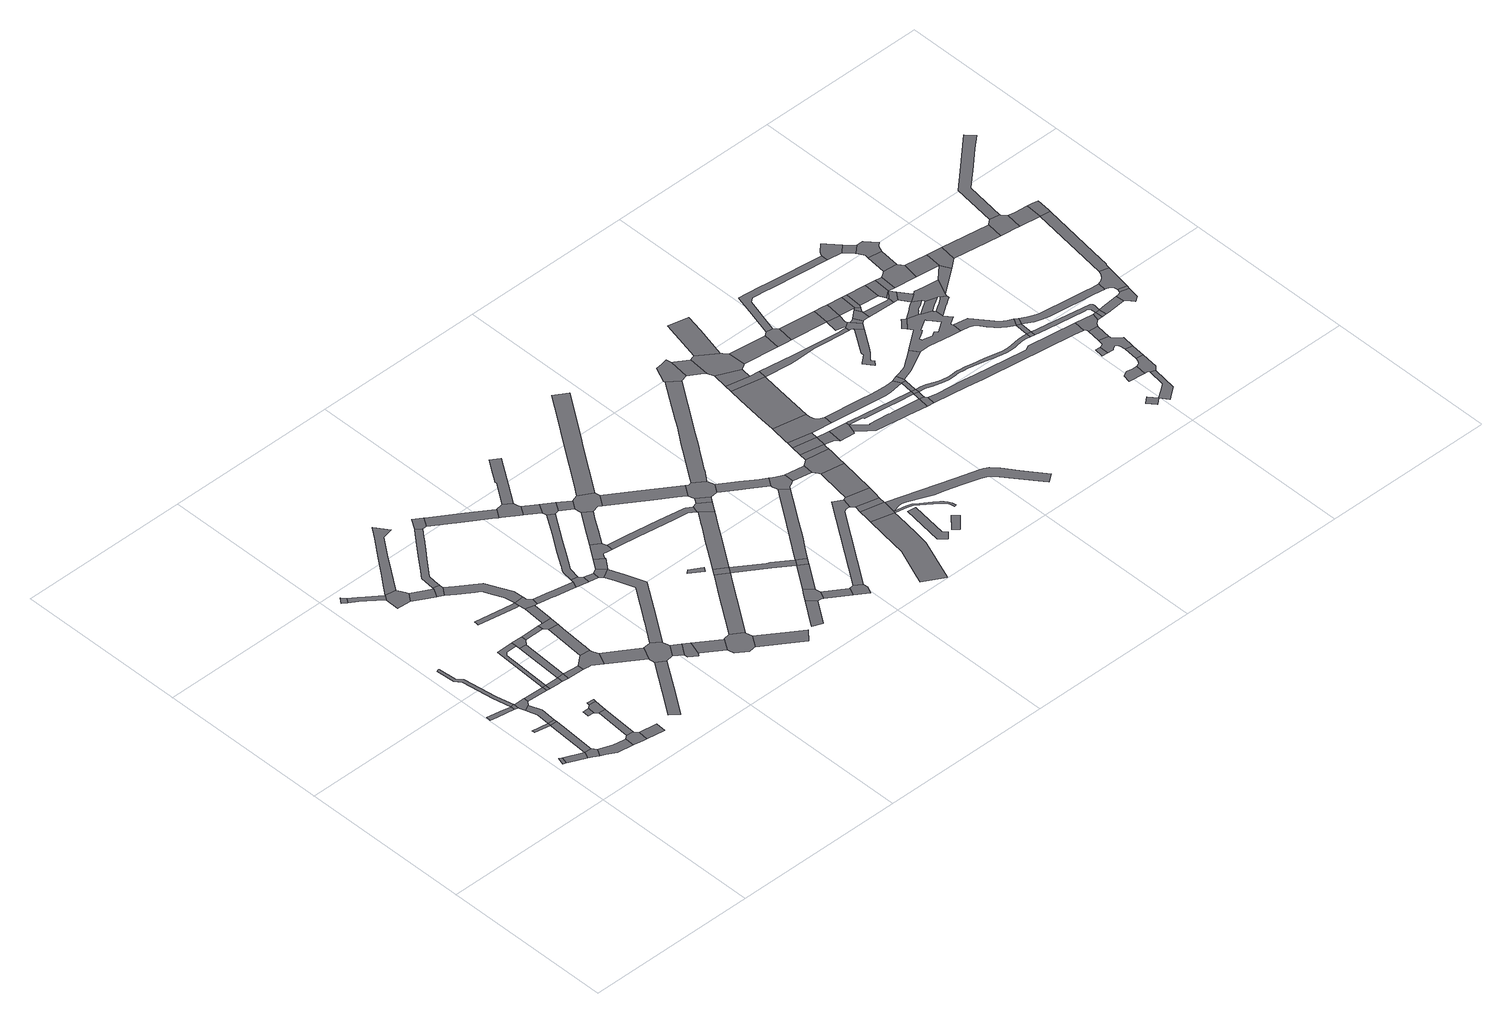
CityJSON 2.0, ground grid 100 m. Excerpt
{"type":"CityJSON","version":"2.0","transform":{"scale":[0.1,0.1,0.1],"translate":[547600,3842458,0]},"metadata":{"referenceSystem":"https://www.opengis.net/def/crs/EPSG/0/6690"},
"CityObjects":{
"road1":{"type":"Road","geometry":[{"type":"MultiSurface","lod":"1","boundaries":[[[0,1,2,3,4]]]}]},
"road2":{"type":"Road","attributes":{"RoadStructureAttribute.sectionType":"1"},"geometry":[{"type":"MultiSurface","lod":"1","boundaries":[[[4,3,5,6,7]]]}]},
"road3":{"type":"Road","geometry":[{"type":"MultiSurface","lod":"1","boundaries":[[[7,6,8,9,10,11,12]]]}]},
"road4":{"type":"Road","attributes":{"RoadStructureAttribute.sectionType":"1"},"geometry":[{"type":"MultiSurface","lod":"1","boundaries":[[[13,14,15,16,17,18]]]}]},
"road5":{"type":"Road","geometry":[{"type":"MultiSurface","lod":"1","boundaries":[[[19,20,21,22,23]]]}]},
"road6":{"type":"Road","attributes":{"RoadStructureAttribute.sectionType":"1"},"geometry":[{"type":"MultiSurface","lod":"1","boundaries":[[[22,24,7,12,25,26]]]}]},
"road7":{"type":"Road","attributes":{"RoadStructureAttribute.sectionType":"1"},"geometry":[{"type":"MultiSurface","lod":"1","boundaries":[[[27,28,10,9,29,30,31,32]]]}]},
"road8":{"type":"Road","geometry":[{"type":"MultiSurface","lod":"1","boundaries":[[[23,22,26,33]]]}]},
"road9":{"type":"Road","geometry":[{"type":"MultiSurface","lod":"1","boundaries":[[[34,18,17,35,36]]]}]},
"road10":{"type":"Road","attributes":{"RoadStructureAttribute.sectionType":"1"},"geometry":[{"type":"MultiSurface","lod":"1","boundaries":[[[34,36,37]]]}]},
"road11":{"type":"Road","attributes":{"RoadStructureAttribute.sectionType":"1"},"geometry":[{"type":"MultiSurface","lod":"1","boundaries":[[[38,39,40,41,42,23,33]]]}]},
"road12":{"type":"Road","attributes":{"RoadStructureAttribute.sectionType":"1"},"geometry":[{"type":"MultiSurface","lod":"1","boundaries":[[[43,44,45,46,47,48,49,50,51,52,18,34]]]}]},
"road13":{"type":"Road","geometry":[{"type":"MultiSurface","lod":"1","boundaries":[[[53,37,36,40,39,54,55]]]}]},
"road14":{"type":"Road","geometry":[{"type":"MultiSurface","lod":"1","boundaries":[[[56,32,31,57,58,59,60,61,62]]]}]},
"road15":{"type":"Road","attributes":{"RoadStructureAttribute.sectionType":"1"},"geometry":[{"type":"MultiSurface","lod":"1","boundaries":[[[63,55,54,64,65]]]}]},
"road16":{"type":"Road","geometry":[{"type":"MultiSurface","lod":"1","boundaries":[[[66,67,68,69]]]}]},
"road17":{"type":"Road","attributes":{"RoadStructureAttribute.sectionType":"1"},"geometry":[{"type":"MultiSurface","lod":"1","boundaries":[[[70,56,62,71]]]}]},
"road18":{"type":"Road","attributes":{"RoadStructureAttribute.sectionType":"1"},"geometry":[{"type":"MultiSurface","lod":"1","boundaries":[[[61,60,72,73]]]}]},
"road19":{"type":"Road","geometry":[{"type":"MultiSurface","lod":"1","boundaries":[[[74,69,68,70,71,75]]]}]},
"road20":{"type":"Road","geometry":[{"type":"MultiSurface","lod":"1","boundaries":[[[65,64,76,77]]]}]},
"road21":{"type":"Road","attributes":{"RoadStructureAttribute.sectionType":"1"},"geometry":[{"type":"MultiSurface","lod":"1","boundaries":[[[78,79,74,75]]]}]},
"road22":{"type":"Road","attributes":{"RoadStructureAttribute.sectionType":"1"},"geometry":[{"type":"MultiSurface","lod":"1","boundaries":[[[77,76,80,81,82]]]}]},
"road23":{"type":"Road","geometry":[{"type":"MultiSurface","lod":"1","boundaries":[[[83,84,85,86]]]}]},
"road24":{"type":"Road","attributes":{"RoadStructureAttribute.sectionType":"1"},"geometry":[{"type":"MultiSurface","lod":"1","boundaries":[[[87,65,77,88,89,90,91,92]]]}]},
"road25":{"type":"Road","geometry":[{"type":"MultiSurface","lod":"1","boundaries":[[[93,82,81,94,95,96]]]}]},
"road26":{"type":"Road","attributes":{"RoadStructureAttribute.sectionType":"1"},"geometry":[{"type":"MultiSurface","lod":"1","boundaries":[[[97,98,86,85,99,100,101,102]]]}]},
"road27":{"type":"Road","attributes":{"RoadStructureAttribute.sectionType":"1"},"geometry":[{"type":"MultiSurface","lod":"1","boundaries":[[[103,82,93,104]]]}]},
"road28":{"type":"Road","attributes":{"RoadStructureAttribute.sectionType":"1"},"geometry":[{"type":"MultiSurface","lod":"1","boundaries":[[[93,96,105,106]]]}]},
"road29":{"type":"Road","geometry":[{"type":"MultiSurface","lod":"1","boundaries":[[[102,101,107,108,109,110,111,112,113,114]]]}]},
"road30":{"type":"Road","geometry":[{"type":"MultiSurface","lod":"1","boundaries":[[[92,91,103,104,115,116]]]}]},
"road31":{"type":"Road","geometry":[{"type":"MultiSurface","lod":"1","boundaries":[[[117,106,105,118,119,120,121,122,123,124]]]}]},
"road32":{"type":"Road","attributes":{"RoadStructureAttribute.sectionType":"1"},"geometry":[{"type":"MultiSurface","lod":"1","boundaries":[[[125,126,127,128,129,130,131]]]}]},
"road33":{"type":"Road","attributes":{"RoadStructureAttribute.sectionType":"1"},"geometry":[{"type":"MultiSurface","lod":"1","boundaries":[[[132,111,110,133,134,135]]]}]},
"road34":{"type":"Road","attributes":{"RoadStructureAttribute.sectionType":"1"},"geometry":[{"type":"MultiSurface","lod":"1","boundaries":[[[116,115,136,137]]]}]},
"road35":{"type":"Road","attributes":{"RoadStructureAttribute.sectionType":"1"},"geometry":[{"type":"MultiSurface","lod":"1","boundaries":[[[138,139,140,141,142,143,144]]]}]},
"road36":{"type":"Road","geometry":[{"type":"MultiSurface","lod":"1","boundaries":[[[145,146,135,134,147,148,149,150,151]]]}]},
"road37":{"type":"Road","attributes":{"RoadStructureAttribute.sectionType":"1"},"geometry":[{"type":"MultiSurface","lod":"1","boundaries":[[[152,117,124,153,154,155,156,157,158,159]]]}]},
"road38":{"type":"Road","attributes":{"RoadStructureAttribute.sectionType":"1"},"geometry":[{"type":"MultiSurface","lod":"1","boundaries":[[[160,161,122,121,162,163]]]}]},
"road39":{"type":"Road","geometry":[{"type":"MultiSurface","lod":"1","boundaries":[[[137,136,152,159,164,165]]]}]},
"road40":{"type":"Road","attributes":{"RoadStructureAttribute.sectionType":"1"},"geometry":[{"type":"MultiSurface","lod":"1","boundaries":[[[166,167,168,169,170,102,114,171,172,173,174,175,176]]]}]},
"road41":{"type":"Road","attributes":{"RoadStructureAttribute.sectionType":"1"},"geometry":[{"type":"MultiSurface","lod":"1","boundaries":[[[177,178,179,180,149,148,181,182,183,184,185,186,187,144,188]]]}]},
"road42":{"type":"Road","attributes":{"RoadStructureAttribute.sectionType":"1"},"geometry":[{"type":"MultiSurface","lod":"1","boundaries":[[[189,190,191,192,165,164,193,194,195]]]}]},
"road43":{"type":"Road","geometry":[{"type":"MultiSurface","lod":"1","boundaries":[[[196,188,144,143,197,198,189,195,199,200]]]}]},
"road44":{"type":"Road","geometry":[{"type":"MultiSurface","lod":"1","boundaries":[[[201,202,203,163,162,204,125,131,205,206,207,208,209,210,211]]]}]},
"road45":{"type":"Road","attributes":{"RoadStructureAttribute.sectionType":"1"},"geometry":[{"type":"MultiSurface","lod":"1","boundaries":[[[212,213,214,215,216,217,218,219,220,145,151,221,222,223,224,225,226,227]]]}]},
"road46":{"type":"Road","attributes":{"RoadStructureAttribute.sectionType":"1"},"geometry":[{"type":"MultiSurface","lod":"1","boundaries":[[[208,207,228,229]]]}]},
"road47":{"type":"Road","geometry":[{"type":"MultiSurface","lod":"1","boundaries":[[[229,228,230,231,232,233]]]}]},
"road48":{"type":"Road","attributes":{"RoadStructureAttribute.sectionType":"1"},"geometry":[{"type":"MultiSurface","lod":"1","boundaries":[[[234,235,236,200,199,237,238,239,240,241,242,243]]]}]},
"road49":{"type":"Road","attributes":{"RoadStructureAttribute.sectionType":"1"},"geometry":[{"type":"MultiSurface","lod":"1","boundaries":[[[233,232,244,245,246]]]}]},
"road50":{"type":"Road","geometry":[{"type":"MultiSurface","lod":"1","boundaries":[[[247,248,212,227,249,250]]]}]},
"road51":{"type":"Road","attributes":{"RoadStructureAttribute.sectionType":"1"},"geometry":[{"type":"MultiSurface","lod":"1","boundaries":[[[251,252,253,254,255,256,257,258,259,260,261,262,263,201,211]]]}]},
"road52":{"type":"Road","geometry":[{"type":"MultiSurface","lod":"1","boundaries":[[[264,265,246,245,266,267,268,269,270,271,272,273,274,275]]]}]},
"road53":{"type":"Road","geometry":[{"type":"MultiSurface","lod":"1","boundaries":[[[276,243,242,277,278,279,280]]]}]},
"road54":{"type":"Road","attributes":{"RoadStructureAttribute.sectionType":"1"},"geometry":[{"type":"MultiSurface","lod":"1","boundaries":[[[281,279,278,282,283,284]]]}]},
"road55":{"type":"Road","geometry":[{"type":"MultiSurface","lod":"1","boundaries":[[[285,286,284,283,287,256,255]]]}]},
"road56":{"type":"Road","attributes":{"RoadStructureAttribute.sectionType":"1"},"geometry":[{"type":"MultiSurface","lod":"1","boundaries":[[[288,289,250,249,290,291,292,293,294,295,296]]]}]},
"road57":{"type":"Road","attributes":{"RoadStructureAttribute.sectionType":"1"},"geometry":[{"type":"MultiSurface","lod":"1","boundaries":[[[297,273,272,298,299]]]}]},
"road58":{"type":"Road","attributes":{"RoadStructureAttribute.sectionType":"1"},"geometry":[{"type":"MultiSurface","lod":"1","boundaries":[[[300,301,285,255,302]]]}]},
"road59":{"type":"Road","attributes":{"RoadStructureAttribute.sectionType":"1"},"geometry":[{"type":"MultiSurface","lod":"1","boundaries":[[[303,304,305,306,307,308,309,310,311,276,280,312,313,314,315,316,317]]]}]},
"road60":{"type":"Road","attributes":{"RoadStructureAttribute.sectionType":"1"},"geometry":[{"type":"MultiSurface","lod":"1","boundaries":[[[318,319,320,321,264,275,322,323,324,325,326]]]}]},
"road61":{"type":"Road","geometry":[{"type":"MultiSurface","lod":"1","boundaries":[[[327,328,300,302,329,330,331,332,333,334,335,336]]]}]},
"road62":{"type":"Road","geometry":[{"type":"MultiSurface","lod":"1","boundaries":[[[337,296,295,338,339,340,341,342,343,344,345]]]}]},
"road63":{"type":"Road","attributes":{"RoadStructureAttribute.sectionType":"1"},"geometry":[{"type":"MultiSurface","lod":"1","boundaries":[[[342,341,346,347]]]}]},
"road64":{"type":"Road","geometry":[{"type":"MultiSurface","lod":"1","boundaries":[[[348,349,350,351]]]}]},
"road65":{"type":"Road","attributes":{"RoadStructureAttribute.sectionType":"1"},"geometry":[{"type":"MultiSurface","lod":"1","boundaries":[[[352,353,354,355,356]]]}]},
"road66":{"type":"Road","attributes":{"RoadStructureAttribute.sectionType":"1"},"geometry":[{"type":"MultiSurface","lod":"1","boundaries":[[[357,358,327,336,359,360,361]]]}]},
"road67":{"type":"Road","geometry":[{"type":"MultiSurface","lod":"1","boundaries":[[[347,346,303,317,362,363]]]}]},
"road68":{"type":"Road","geometry":[{"type":"MultiSurface","lod":"1","boundaries":[[[364,318,326,365]]]}]},
"road69":{"type":"Road","attributes":{"RoadStructureAttribute.sectionType":"1"},"geometry":[{"type":"MultiSurface","lod":"1","boundaries":[[[363,362,366,367,368]]]}]},
"road70":{"type":"Road","attributes":{"RoadStructureAttribute.sectionType":"1"},"geometry":[{"type":"MultiSurface","lod":"1","boundaries":[[[369,370,371,372,373,337,345,374,375]]]}]},
"road71":{"type":"Road","geometry":[{"type":"MultiSurface","lod":"1","boundaries":[[[376,377,352,356,378,379,380,381]]]}]},
"road72":{"type":"Road","attributes":{"RoadStructureAttribute.sectionType":"1"},"geometry":[{"type":"MultiSurface","lod":"1","boundaries":[[[382,383,384,385,386,387,334,333,388,389,390,391,392,393,394]]]}]},
"road73":{"type":"Road","geometry":[{"type":"MultiSurface","lod":"1","boundaries":[[[395,368,367,357,361,396,397,398,399]]]}]},
"road74":{"type":"Road","attributes":{"RoadStructureAttribute.sectionType":"1"},"geometry":[{"type":"MultiSurface","lod":"1","boundaries":[[[400,401,365,326,402,403,404]]]}]},
"road75":{"type":"Road","attributes":{"RoadStructureAttribute.sectionType":"1"},"geometry":[{"type":"MultiSurface","lod":"1","boundaries":[[[380,379,405,406]]]}]},
"road76":{"type":"Road","attributes":{"RoadStructureAttribute.sectionType":"1"},"geometry":[{"type":"MultiSurface","lod":"1","boundaries":[[[403,407,376,381,408]]]}]},
"road77":{"type":"Road","attributes":{"RoadStructureAttribute.sectionType":"1"},"geometry":[{"type":"MultiSurface","lod":"1","boundaries":[[[409,410,411,412,413,414,415,416,364,365,417,418,419,420,421,422,423,424]]]}]},
"road78":{"type":"Road","geometry":[{"type":"MultiSurface","lod":"1","boundaries":[[[425,406,405,426,427,428]]]}]},
"road79":{"type":"Road","geometry":[{"type":"MultiSurface","lod":"1","boundaries":[[[404,403,408,429]]]}]},
"road80":{"type":"Road","attributes":{"RoadStructureAttribute.sectionType":"1"},"geometry":[{"type":"MultiSurface","lod":"1","boundaries":[[[430,431,398,397,432,433,434,435,436]]]}]},
"road81":{"type":"Road","geometry":[{"type":"MultiSurface","lod":"1","boundaries":[[[437,438,394,393,409,424,439,440]]]}]},
"road82":{"type":"Road","attributes":{"RoadStructureAttribute.sectionType":"1"},"geometry":[{"type":"MultiSurface","lod":"1","boundaries":[[[441,437,440,442,443]]]}]},
"road83":{"type":"Road","attributes":{"RoadStructureAttribute.sectionType":"1"},"geometry":[{"type":"MultiSurface","lod":"1","boundaries":[[[444,445,446,447,448,395,399,449,450,451]]]}]},
"road84":{"type":"Road","geometry":[{"type":"MultiSurface","lod":"1","boundaries":[[[452,436,435,441,443,453,454,455,456]]]}]},
"road85":{"type":"Road","attributes":{"RoadStructureAttribute.sectionType":"1"},"geometry":[{"type":"MultiSurface","lod":"1","boundaries":[[[457,458,459,404,429,460,461,462,463,464]]]}]},
"road86":{"type":"Road","attributes":{"RoadStructureAttribute.sectionType":"1"},"geometry":[{"type":"MultiSurface","lod":"1","boundaries":[[[465,425,428,466,467,468,469]]]}]},
"road87":{"type":"Road","attributes":{"RoadStructureAttribute.sectionType":"1"},"geometry":[{"type":"MultiSurface","lod":"1","boundaries":[[[470,471,472,473,474,475,476,477,478,479,480,481]]]}]},
"road88":{"type":"Road","attributes":{"RoadStructureAttribute.sectionType":"1"},"geometry":[{"type":"MultiSurface","lod":"1","boundaries":[[[482,483,454,453,484,485,486,487]]]}]},
"road89":{"type":"Road","geometry":[{"type":"MultiSurface","lod":"1","boundaries":[[[488,489,487,486,490,491,457,464,492,493,494,495,496]]]}]},
"road90":{"type":"Road","geometry":[{"type":"MultiSurface","lod":"1","boundaries":[[[497,498,470,481,499,500,501]]]}]},
"road91":{"type":"Road","attributes":{"RoadStructureAttribute.sectionType":"1"},"geometry":[{"type":"MultiSurface","lod":"1","boundaries":[[[502,497,501,503]]]}]},
"road92":{"type":"Road","attributes":{"RoadStructureAttribute.sectionType":"1"},"geometry":[{"type":"MultiSurface","lod":"1","boundaries":[[[504,505,506,507,508,509]]]}]},
"road93":{"type":"Road","geometry":[{"type":"MultiSurface","lod":"1","boundaries":[[[510,469,468,502,503,511,512]]]}]},
"road94":{"type":"Road","attributes":{"RoadStructureAttribute.sectionType":"1"},"geometry":[{"type":"MultiSurface","lod":"1","boundaries":[[[513,514,515,516,517,518,519,520,521,522,523,456,455,524,525,526,527,528,529,530,531,532,533,534,535,536]]]}]},
"road95":{"type":"Road","attributes":{"RoadStructureAttribute.sectionType":"1"},"geometry":[{"type":"MultiSurface","lod":"1","boundaries":[[[496,495,537,538]]]}]},
"road96":{"type":"Road","geometry":[{"type":"MultiSurface","lod":"1","boundaries":[[[539,540,541,542]]]}]},
"road97":{"type":"Road","attributes":{"RoadStructureAttribute.sectionType":"1"},"geometry":[{"type":"MultiSurface","lod":"1","boundaries":[[[543,544,510,512,545]]]}]},
"road98":{"type":"Road","geometry":[{"type":"MultiSurface","lod":"1","boundaries":[[[546,547,548,549,550,551,552,553,554,555,556,557,558,559,560,561,562,563,564,565,499,481]]]}]},
"road99":{"type":"Road","geometry":[{"type":"MultiSurface","lod":"1","boundaries":[[[566,567,568,538,537,569,570,571,543,545,572,573,574,575]]]}]},
"road100":{"type":"Road","attributes":{"RoadStructureAttribute.sectionType":"1"},"geometry":[{"type":"MultiSurface","lod":"1","boundaries":[[[576,566,575,577,578]]]}]},
"road101":{"type":"Road","geometry":[{"type":"MultiSurface","lod":"1","boundaries":[[[579,576,578,580]]]}]},
"road102":{"type":"Road","attributes":{"RoadStructureAttribute.sectionType":"1"},"geometry":[{"type":"MultiSurface","lod":"1","boundaries":[[[581,582,579,580,583]]]}]},
"road103":{"type":"Road","attributes":{"RoadStructureAttribute.sectionType":"1"},"geometry":[{"type":"MultiSurface","lod":"1","boundaries":[[[580,578,584,585,586]]]}]},
"road104":{"type":"Road","attributes":{"RoadStructureAttribute.sectionType":"1"},"geometry":[{"type":"MultiSurface","lod":"1","boundaries":[[[587,588,589,590,591,592,500,499,593,594,595,596,597,598,599,600,601,602,603,604,605]]]}]},
"road105":{"type":"Road","geometry":[{"type":"MultiSurface","lod":"1","boundaries":[[[606,607,581,583,608,609,610,611,612,613,614]]]}]},
"road106":{"type":"Road","geometry":[{"type":"MultiSurface","lod":"1","boundaries":[[[615,616,617,618,513,536,619,620]]]}]},
"road107":{"type":"Road","geometry":[{"type":"MultiSurface","lod":"1","boundaries":[[[586,585,621,622,623,624]]]}]},
"road108":{"type":"Road","attributes":{"RoadStructureAttribute.sectionType":"1"},"geometry":[{"type":"MultiSurface","lod":"1","boundaries":[[[625,626,627,628,606,614,629,630,631]]]}]},
"road109":{"type":"Road","attributes":{"RoadStructureAttribute.sectionType":"1"},"geometry":[{"type":"MultiSurface","lod":"1","boundaries":[[[632,620,619,633,634,635,636]]]}]},
"road110":{"type":"Road","geometry":[{"type":"MultiSurface","lod":"1","boundaries":[[[637,625,631,638,639]]]}]},
"road111":{"type":"Road","attributes":{"RoadStructureAttribute.sectionType":"1"},"geometry":[{"type":"MultiSurface","lod":"1","boundaries":[[[640,637,639,641]]]}]},
"road112":{"type":"Road","geometry":[{"type":"MultiSurface","lod":"1","boundaries":[[[642,643,644,636,635,640,641,645,646,647,648,649,650]]]}]},
"road113":{"type":"Road","attributes":{"RoadStructureAttribute.sectionType":"1"},"geometry":[{"type":"MultiSurface","lod":"1","boundaries":[[[651,652,653,654,655,656,657,623,622,658,659,660,661,662,663,664,665,666]]]}]},
"road114":{"type":"Road","attributes":{"RoadStructureAttribute.sectionType":"1"},"geometry":[{"type":"MultiSurface","lod":"1","boundaries":[[[667,642,650,668,669]]]}]},
"road115":{"type":"Road","geometry":[{"type":"MultiSurface","lod":"1","boundaries":[[[670,671,672,673,624,623,674,675,676,677,678,679,680,681]]]}]},
"road116":{"type":"Road","attributes":{"RoadStructureAttribute.sectionType":"1"},"geometry":[{"type":"MultiSurface","lod":"1","boundaries":[[[682,683,684,685,610,609,686,687,688,689,690,691]]]}]},
"road117":{"type":"Road","attributes":{"RoadStructureAttribute.sectionType":"1"},"geometry":[{"type":"MultiSurface","lod":"1","boundaries":[[[692,648,647,693,694]]]}]},
"road118":{"type":"Road","geometry":[{"type":"MultiSurface","lod":"1","boundaries":[[[666,665,695,696,697]]]}]},
"road119":{"type":"Road","attributes":{"RoadStructureAttribute.sectionType":"1"},"geometry":[{"type":"MultiSurface","lod":"1","boundaries":[[[680,698,666,697,699,700]]]}]},
"road120":{"type":"Road","attributes":{"RoadStructureAttribute.sectionType":"1"},"geometry":[{"type":"MultiSurface","lod":"1","boundaries":[[[701,702,703,704,705,638,631,706,707,708,709,710,711]]]}]},
"road121":{"type":"Road","geometry":[{"type":"MultiSurface","lod":"1","boundaries":[[[681,680,700,712]]]}]},
"road122":{"type":"Road","geometry":[{"type":"MultiSurface","lod":"1","boundaries":[[[713,714,715,694,693,716,717,718,719,720]]]}]},
"road123":{"type":"Road","attributes":{"RoadStructureAttribute.sectionType":"1"},"geometry":[{"type":"MultiSurface","lod":"1","boundaries":[[[690,681,712,721,722]]]}]},
"road124":{"type":"Road","geometry":[{"type":"MultiSurface","lod":"1","boundaries":[[[723,691,690,722,724]]]}]},
"road125":{"type":"Road","attributes":{"RoadStructureAttribute.sectionType":"1"},"geometry":[{"type":"MultiSurface","lod":"1","boundaries":[[[718,717,725,726]]]}]},
"road126":{"type":"Road","attributes":{"RoadStructureAttribute.sectionType":"1"},"geometry":[{"type":"MultiSurface","lod":"1","boundaries":[[[727,728,729,730,731,732,733,734,735,736,737,738,739,740]]]}]},
"road127":{"type":"Road","geometry":[{"type":"MultiSurface","lod":"1","boundaries":[[[741,742,743,744,745,723,724,746,747,748,749]]]}]},
"road128":{"type":"Road","geometry":[{"type":"MultiSurface","lod":"1","boundaries":[[[725,750,751,752,753,754,755]]]}]},
"road129":{"type":"Road","geometry":[{"type":"MultiSurface","lod":"1","boundaries":[[[753,752,711,710,756,727,740,757,758]]]}]},
"road130":{"type":"Road","geometry":[{"type":"MultiSurface","lod":"1","boundaries":[[[759,726,725,755,760]]]}]},
"road131":{"type":"Road","attributes":{"RoadStructureAttribute.sectionType":"1"},"geometry":[{"type":"MultiSurface","lod":"1","boundaries":[[[761,762,758,757,763]]]}]},
"road132":{"type":"Road","attributes":{"RoadStructureAttribute.sectionType":"1"},"geometry":[{"type":"MultiSurface","lod":"1","boundaries":[[[764,765,766,767,768,769,770,771,772,773,774,775,776,777,778,779,780,781,782,783,712,700,784,785,786,787,788,789,790,791,792,793,794,795,796,797,798,799,800,801,802,803]]]}]},
"road133":{"type":"Road","attributes":{"RoadStructureAttribute.sectionType":"1"},"geometry":[{"type":"MultiSurface","lod":"1","boundaries":[[[804,805,806,807,808,809,810,713,720,811,812,813,814,815,816,817,818]]]}]},
"road134":{"type":"Road","geometry":[{"type":"MultiSurface","lod":"1","boundaries":[[[819,761,763,820,821,822]]]}]},
"road135":{"type":"Road","attributes":{"RoadStructureAttribute.sectionType":"1"},"geometry":[{"type":"MultiSurface","lod":"1","boundaries":[[[760,755,823,824,825]]]}]},
"road136":{"type":"Road","attributes":{"RoadStructureAttribute.sectionType":"1"},"geometry":[{"type":"MultiSurface","lod":"1","boundaries":[[[824,819,822,826,827]]]}]},
"road137":{"type":"Road","attributes":{"RoadStructureAttribute.sectionType":"1"},"geometry":[{"type":"MultiSurface","lod":"1","boundaries":[[[828,829,830,831,832,833,834,835,696,695,836,837,838,839,840,841,842]]]}]},
"road138":{"type":"Road","geometry":[{"type":"MultiSurface","lod":"1","boundaries":[[[843,844,845,846,847,848]]]}]},
"road139":{"type":"Road","attributes":{"RoadStructureAttribute.sectionType":"1"},"geometry":[{"type":"MultiSurface","lod":"1","boundaries":[[[849,850,851,852,853,848,847,854,855,741,749,856,857,858,859,860,861,862,863,864,865,866],[867,868,869,870,871,872,873,874,875,876,877,878,879,880]]]}]},
"road140":{"type":"Road","geometry":[{"type":"MultiSurface","lod":"1","boundaries":[[[825,824,827,881,882]]]}]},
"road141":{"type":"Road","attributes":{"RoadStructureAttribute.sectionType":"1"},"geometry":[{"type":"MultiSurface","lod":"1","boundaries":[[[883,884,822,821,885,886]]]}]},
"road142":{"type":"Road","attributes":{"RoadStructureAttribute.sectionType":"1"},"geometry":[{"type":"MultiSurface","lod":"1","boundaries":[[[882,881,887,888]]]}]},
"road143":{"type":"Road","geometry":[{"type":"MultiSurface","lod":"1","boundaries":[[[889,890,891,892]]]}]},
"road144":{"type":"Road","geometry":[{"type":"MultiSurface","lod":"1","boundaries":[[[893,894,895,896,897,898,848,853,899,900,901,902,903,904,905,906,907]]]}]},
"road145":{"type":"Road","attributes":{"RoadStructureAttribute.sectionType":"1"},"geometry":[{"type":"MultiSurface","lod":"1","boundaries":[[[908,909,886]]]}]},
"road146":{"type":"Road","geometry":[{"type":"MultiSurface","lod":"1","boundaries":[[[908,886,885,910,911]]]}]},
"road147":{"type":"Road","geometry":[{"type":"MultiSurface","lod":"1","boundaries":[[[888,887,909,908,912]]]}]},
"road148":{"type":"Road","geometry":[{"type":"MultiSurface","lod":"1","boundaries":[[[913,914,915,916,852,851,917,918,919,920]]]}]},
"road149":{"type":"Road","geometry":[{"type":"MultiSurface","lod":"1","boundaries":[[[921,911,910,893,922]]]}]},
"road150":{"type":"Road","attributes":{"RoadStructureAttribute.sectionType":"1"},"geometry":[{"type":"MultiSurface","lod":"1","boundaries":[[[923,924,925,861,860,926,927,928,929,930,931,932,933,934]]]}]},
"road151":{"type":"Road","attributes":{"RoadStructureAttribute.sectionType":"1"},"geometry":[{"type":"MultiSurface","lod":"1","boundaries":[[[912,908,935,936,937]]]}]},
"road152":{"type":"Road","geometry":[{"type":"MultiSurface","lod":"1","boundaries":[[[938,939,940,941,942,866,865,943,944,945,946,947,948]]]}]},
"road153":{"type":"Road","attributes":{"RoadStructureAttribute.sectionType":"1"},"geometry":[{"type":"MultiSurface","lod":"1","boundaries":[[[949,950,951,892,952,953,954,955]]]}]},
"road154":{"type":"Road","geometry":[{"type":"MultiSurface","lod":"1","boundaries":[[[956,957,958,959,960,961,962]]]}]},
"road155":{"type":"Road","geometry":[{"type":"MultiSurface","lod":"1","boundaries":[[[803,802,963,964]]]}]},
"road156":{"type":"Road","geometry":[{"type":"MultiSurface","lod":"1","boundaries":[[[965,966,922,893,907,967,913,920,968,938,948,969,970]]]}]},
"road157":{"type":"Road","attributes":{"RoadStructureAttribute.sectionType":"1"},"geometry":[{"type":"MultiSurface","lod":"1","boundaries":[[[933,971,803,964,972,973]]]}]},
"road158":{"type":"Road","geometry":[{"type":"MultiSurface","lod":"1","boundaries":[[[934,933,973,974]]]}]},
"road159":{"type":"Road","geometry":[{"type":"MultiSurface","lod":"1","boundaries":[[[975,976,977,937,936,978,979,980]]]}]},
"road160":{"type":"Road","geometry":[{"type":"MultiSurface","lod":"1","boundaries":[[[981,982,983,984]]]}]},
"road161":{"type":"Road","geometry":[{"type":"MultiSurface","lod":"1","boundaries":[[[985,986,987,988,989,818,817,990,991]]]}]},
"road162":{"type":"Road","geometry":[{"type":"MultiSurface","lod":"1","boundaries":[[[992,993,994,962,961,995,949,955,996,997,998]]]}]},
"road163":{"type":"Road","attributes":{"RoadStructureAttribute.sectionType":"1"},"geometry":[{"type":"MultiSurface","lod":"1","boundaries":[[[991,990,999,1000]]]}]},
"road164":{"type":"Road","attributes":{"RoadStructureAttribute.sectionType":"1"},"geometry":[{"type":"MultiSurface","lod":"1","boundaries":[[[1001,975,980,1002]]]}]},
"road165":{"type":"Road","geometry":[{"type":"MultiSurface","lod":"1","boundaries":[[[1003,1004,1005,984,983,1006,1007,1008,1009,1010,1011,1012,1013,1014,1015]]]}]},
"road166":{"type":"Road","attributes":{"RoadStructureAttribute.sectionType":"1"},"geometry":[{"type":"MultiSurface","lod":"1","boundaries":[[[1011,992,998,1012]]]}]},
"road167":{"type":"Road","attributes":{"RoadStructureAttribute.sectionType":"1"},"geometry":[{"type":"MultiSurface","lod":"1","boundaries":[[[1016,970,969,1017]]]}]},
"road168":{"type":"Road","geometry":[{"type":"MultiSurface","lod":"1","boundaries":[[[1018,1000,999,1019,1020,1021,1001,1002,1022,1023,1024]]]}]},
"road169":{"type":"Road","attributes":{"RoadStructureAttribute.sectionType":"1"},"geometry":[{"type":"MultiSurface","lod":"1","boundaries":[[[1025,1003,1015,1026]]]}]},
"road170":{"type":"Road","attributes":{"RoadStructureAttribute.sectionType":"1"},"geometry":[{"type":"MultiSurface","lod":"1","boundaries":[[[1027,1028,1029,1030,964,963,1031,1032,1033,1034,1035,1036]]]}]},
"road171":{"type":"Road","attributes":{"RoadStructureAttribute.sectionType":"1"},"geometry":[{"type":"MultiSurface","lod":"1","boundaries":[[[979,978,1016,1037]]]}]},
"road172":{"type":"Road","geometry":[{"type":"MultiSurface","lod":"1","boundaries":[[[842,841,1038,1025,1026,1039,1040,1041]]]}]},
"road173":{"type":"Road","attributes":{"RoadStructureAttribute.sectionType":"1"},"geometry":[{"type":"MultiSurface","lod":"1","boundaries":[[[1042,1043,1044,1045,1046,1047,1048,974,973,1049,1050,1051,1052,1053,1054,1055,1056,1057,1058]]]}]},
"road174":{"type":"Road","geometry":[{"type":"MultiSurface","lod":"1","boundaries":[[[1037,1016,1017,1059,1060]]]}]},
"road175":{"type":"Road","attributes":{"RoadStructureAttribute.sectionType":"1"},"geometry":[{"type":"MultiSurface","lod":"1","boundaries":[[[1035,1041,1040,1061]]]}]},
"road176":{"type":"Road","geometry":[{"type":"MultiSurface","lod":"1","boundaries":[[[1036,1035,1061,1062]]]}]},
"road177":{"type":"Road","attributes":{"RoadStructureAttribute.sectionType":"1"},"geometry":[{"type":"MultiSurface","lod":"1","boundaries":[[[1063,1064,1036,1062,1065,1066,1067]]]}]},
"road178":{"type":"Road","attributes":{"RoadStructureAttribute.sectionType":"1"},"geometry":[{"type":"MultiSurface","lod":"1","boundaries":[[[1060,1059,1068,1069,1070]]]}]},
"road179":{"type":"Road","geometry":[{"type":"MultiSurface","lod":"1","boundaries":[[[1071,1072,1073,1063,1067,1074,1075,1076,1077,1078]]]}]},
"road180":{"type":"Road","attributes":{"RoadStructureAttribute.sectionType":"1"},"geometry":[{"type":"MultiSurface","lod":"1","boundaries":[[[1079,1071,1078,1080]]]}]},
"road181":{"type":"Road","geometry":[{"type":"MultiSurface","lod":"1","boundaries":[[[1081,1082,1083,1084,1058,1057,1085,1086,1087,1088,1079,1080,1089,1090]]]}]},
"road182":{"type":"Road","geometry":[{"type":"MultiSurface","lod":"1","boundaries":[[[1091,1092,1093,1070,1069,1094,1095,1096,1097,1098,1099]]]}]},
"road183":{"type":"Road","attributes":{"RoadStructureAttribute.sectionType":"1"},"geometry":[{"type":"MultiSurface","lod":"1","boundaries":[[[1100,1081,1090,1101,1102,1103,1104]]]}]},
"road184":{"type":"Road","attributes":{"RoadStructureAttribute.sectionType":"1"},"geometry":[{"type":"MultiSurface","lod":"1","boundaries":[[[1105,1097,1096,1100,1106]]]}]},
"road185":{"type":"Road","geometry":[{"type":"MultiSurface","lod":"1","boundaries":[[[1107,1106,1100,1104,1108,1109,1110]]]}]},
"road186":{"type":"Road","attributes":{"RoadStructureAttribute.sectionType":"1"},"geometry":[{"type":"MultiSurface","lod":"1","boundaries":[[[1111,1112,1113,1091,1099,1114,1115,1116,1117,1118]]]}]}
},
"vertices":[
[54,367,0],[41,326,0],[41,324,0],[57,319,0],[70,360,0],
[68,314,0],[158,272,0],[177,313,0],
[181,261,0],[213,244,0],[235,285,0],[226,299,0],[218,309,0],
[106,809,0],[8,828,0],[5,801,0],[46,794,0],[146,777,0],[148,802,0],
[102,604,0],[101,596,0],[100,587,0],[193,571,0],[194,589,0],
[193,562,0],[232,533,0],[234,569,0],
[380,245,0],[313,255,0],[240,230,0],[294,201,0],[385,186,0],[391,245,0],
[235,587,0],
[169,804,0],[161,774,0],[168,773,0],
[169,802,0],
[240,680,0],[217,752,0],[180,734,0],[191,698,0],[200,670,0],
[148,910,0],[120,1107,0],[92,1139,0],[83,1243,0],[83,1246,0],[76,1243,0],[68,1239,0],[74,1131,0],[102,1094,0],[126,908,0],
[199,802,0],[235,774,0],[236,801,0],
[410,259,0],[410,182,0],[418,181,0],[446,176,0],[463,174,0],[469,232,0],[450,255,0],
[259,801,0],[356,767,0],[358,799,0],
[376,532,0],[373,492,0],[409,490,0],[412,530,0],
[427,472,0],[467,469,0],
[569,157,0],[574,218,0],
[433,547,0],[473,543,0],
[376,766,0],[378,798,0],
[475,561,0],[435,565,0],
[437,763,0],[456,762,0],[458,795,0],
[97,1955,0],[73,1923,0],[100,1905,0],[119,1931,0],
[377,1134,0],[390,1039,0],[393,1087,0],[409,1105,0],[474,1106,0],[474,1135,0],
[498,800,0],[475,760,0],[476,760,0],[495,759,0],
[194,1875,0],[162,1897,0],[144,1874,0],[177,1850,0],[250,1790,0],[269,1816,0],
[473,1080,0],[514,1077,0],
[590,754,0],[592,792,0],
[249,1706,0],[265,1704,0],[303,1700,0],[327,1698,0],[362,1748,0],[354,1763,0],[338,1795,0],[332,1807,0],
[539,1107,0],[539,1135,0],
[653,838,0],[623,752,0],[624,751,0],[638,751,0],[694,713,0],[728,788,0],[712,821,0],[712,833,0],
[880,549,0],[759,370,0],[659,226,0],[707,187,0],[774,285,0],[790,309,0],[930,516,0],
[389,1732,0],[378,1669,0],[443,1633,0],[472,1686,0],
[654,1105,0],[654,1136,0],
[672,1339,0],[452,1373,0],[449,1359,0],[447,1345,0],[673,1308,0],[687,1305,0],[687,1336,0],
[475,1694,0],[474,1691,0],[452,1628,0],[477,1614,0],[511,1663,0],[513,1674,0],[513,1684,0],
[673,1081,0],[715,868,0],[716,895,0],[717,904,0],[719,936,0],[724,985,0],[728,1037,0],[731,1075,0],
[811,732,0],[810,732,0],[876,590,0],[913,662,0],
[735,1133,0],[683,1136,0],
[567,2218,0],[522,2153,0],[436,2037,0],[369,1947,0],[304,1862,0],[412,1923,0],[483,2023,0],[558,2126,0],[584,2132,0],[607,2137,0],[621,2140,0],
[742,1400,0],[712,1466,0],[675,1548,0],[562,1628,0],[526,1580,0],[602,1526,0],[628,1509,0],[656,1448,0],[676,1402,0],[682,1390,0],[687,1341,0],[747,1341,0],
[695,1270,0],[683,1143,0],[683,1141,0],[683,1138,0],[735,1136,0],[735,1138,0],[746,1258,0],
[749,1316,0],[691,1305,0],[693,1277,0],[762,1255,0],[769,1294,0],
[960,667,0],[957,667,0],[930,664,0],[880,550,0],[931,517,0],[933,517,0],[973,523,0],[1018,589,0],[1012,611,0],[1008,630,0],[1009,631,0],
[706,2063,0],[668,2015,0],[656,2000,0],[652,1994,0],[588,1913,0],[518,1825,0],[485,1783,0],[484,1782,0],[484,1781,0],[517,1727,0],[521,1767,0],[600,1866,0],[642,1919,0],[692,1981,0],[699,1990,0],[738,2037,0],
[1022,489,0],[1068,555,0],
[1023,466,0],[1068,435,0],[1079,450,0],[1105,529,0],
[994,1251,0],[873,1274,0],[866,1275,0],[801,1247,0],[859,1236,0],[863,1235,0],[973,1214,0],[981,1213,0],[982,1212,0],[999,1250,0],
[1086,446,0],[1198,369,0],[1241,435,0],
[749,2126,0],[715,2075,0],[764,2041,0],[799,2093,0],
[1120,794,0],[1255,991,0],[1259,999,0],[1216,1116,0],[1186,1198,0],[1132,1168,0],[1155,1109,0],[1193,1009,0],[1181,990,0],[1153,949,0],[1082,846,0],[1052,802,0],[1052,801,0],
[1285,445,0],[1243,436,0],[1199,368,0],[1200,362,0],[1206,329,0],[1207,328,0],[1271,286,0],[1301,289,0],[1313,290,0],[1357,358,0],[1349,398,0],[1350,400,0],
[1003,1268,0],[1021,1205,0],[1056,1198,0],[1060,1237,0],[1043,1261,0],
[1064,1237,0],[1107,1188,0],[1110,1187,0],[1115,1226,0],
[1143,1239,0],[1125,1231,0],[1117,1181,0],
[968,1979,0],[821,2078,0],[853,1981,0],[888,1958,0],[889,1957,0],[939,1923,0],[1036,1858,0],[1062,1840,0],[1097,1891,0],
[1512,252,0],[1532,141,0],[1585,202,0],
[1184,1299,0],[1170,1278,0],[1234,1265,0],
[1246,1692,0],[1172,1577,0],[1092,1457,0],[1038,1373,0],[1035,1368,0],[1031,1361,0],[1018,1341,0],[1016,1336,0],[1015,1334,0],[1054,1323,0],[1054,1325,0],[1072,1352,0],[1109,1408,0],[1172,1505,0],[1280,1669,0],
[1533,810,0],[1518,788,0],[1453,693,0],[1404,621,0],[1491,607,0],[1566,717,0],[1582,740,0],[1592,754,0],[1599,765,0],
[1245,1388,0],[1238,1378,0],[1234,1275,0],[1246,1292,0],[1252,1295,0],[1273,1293,0],[1303,1288,0],[1305,1328,0],[1299,1343,0],[1294,1355,0],
[1143,1898,0],[1086,1824,0],[1092,1820,0],[1150,1781,0],[1162,1772,0],[1197,1824,0],[1194,1836,0],[1191,1849,0],[1187,1866,0],
[1241,1719,0],[1272,1773,0],
[1519,858,0],[1536,881,0],[1466,925,0],[1446,908,0],
[1723,364,0],[1618,213,0],[1615,208,0],[1672,184,0],[1766,320,0],
[1380,1589,0],[1314,1490,0],[1349,1436,0],[1397,1509,0],[1429,1554,0],
[1307,1675,0],[1341,1726,0],
[1554,842,0],[1621,797,0],
[1325,1663,0],[1375,1630,0],[1410,1679,0],
[1324,2177,0],[1268,2094,0],[1229,2037,0],[1234,2032,0],[1175,1945,0],[1265,1982,0],[1373,2144,0],
[1771,434,0],[1747,399,0],[1789,319,0],[1798,313,0],[1819,359,0],[1814,390,0],
[1770,1258,0],[1764,1262,0],[1758,1263,0],[1618,1284,0],[1418,1312,0],[1308,1327,0],[1346,1283,0],[1456,1267,0],[1563,1252,0],[1675,1236,0],[1753,1224,0],[1789,1199,0],[1803,1237,0],
[1450,1691,0],[1470,1565,0],[1488,1553,0],[1532,1616,0],[1527,1646,0],
[1791,684,0],[1776,693,0],[1769,650,0],[1872,580,0],[1895,614,0],
[1920,230,0],[1942,278,0],
[1856,556,0],[1921,546,0],
[1796,1194,0],[1764,1148,0],[1752,1131,0],[1732,1102,0],[1694,1046,0],[1674,1018,0],[1658,995,0],[1604,915,0],[1633,814,0],[1681,886,0],[1740,973,0],[1756,996,0],[1800,1061,0],[1848,1130,0],[1852,1136,0],[1856,1141,0],
[1970,283,0],[1992,181,0],[2013,226,0],[2008,253,0],
[1945,580,0],
[1705,1499,0],[1688,1512,0],[1575,1494,0],[1684,1420,0],[1797,1343,0],[1840,1315,0],[1884,1379,0],
[1831,1245,0],[1826,1244,0],[1877,1172,0],[1896,1201,0],
[1851,1276,0],[1911,1222,0],[1918,1230,0],
[1869,2304,0],[1773,2163,0],[1678,2024,0],[1579,1878,0],[1498,1760,0],[1722,1933,0],[1755,1977,0],[1946,2256,0],
[1900,1368,0],[1959,1234,0],[1993,1282,0],[1981,1327,0],[1917,1371,0],
[2190,1041,0],[2161,1000,0],[2096,904,0],[1990,645,0],[2035,708,0],[2097,798,0],[2163,896,0],[2235,1001,0],
[2315,794,0],[2311,696,0],[2333,709,0],[2353,707,0],[2367,764,0],
[2352,555,0],[2320,358,0],[2311,297,0],[2238,114,0],[2222,72,0],[2342,6,0],[2342,7,0],[2437,251,0],[2442,263,0],[2456,349,0],[2479,491,0],[2484,523,0],
[2177,1159,0],[2093,1215,0],[2047,1174,0],[2094,1143,0],[2182,1084,0],[2215,1134,0],
[2247,1114,0],[2235,1121,0],[2185,1070,0],[2188,1054,0],[2248,1018,0],[2268,1028,0],[2271,1029,0],[2285,1036,0],[2288,1097,0],
[2367,646,0],[2358,589,0],[2486,535,0],[2499,612,0],[2499,614,0],
[2374,687,0],[2506,655,0],
[2553,261,0],[2586,481,0],[2536,488,0],[2500,243,0],[2539,204,0],[2574,241,0],
[2388,772,0],[2511,687,0],[2520,740,0],
[2338,1990,0],[2267,1885,0],[2184,1760,0],[2150,1709,0],[2089,1622,0],[2070,1595,0],[2033,1541,0],[2013,1512,0],[1965,1443,0],[1962,1438,0],[1947,1416,0],[2027,1391,0],[2035,1404,0],[2039,1409,0],[2044,1417,0],[2053,1431,0],[2090,1484,0],[2105,1504,0],[2129,1538,0],[2151,1571,0],[2182,1616,0],[2197,1639,0],[2302,1795,0],[2401,1941,0],
[2394,1018,0],[2401,1077,0],
[2700,288,0],[2669,318,0],[2599,243,0],[2631,214,0],
[2422,978,0],[2396,826,0],[2556,956,0],
[2535,513,0],[2554,509,0],[2586,501,0],[2611,481,0],[2664,441,0],[2692,419,0],[2704,407,0],[2715,395,0],[2723,377,0],[2728,355,0],[2740,358,0],[2735,381,0],[2725,402,0],[2713,416,0],[2700,428,0],[2672,450,0],[2619,490,0],[2591,512,0],[2557,521,0],[2538,525,0],
[2438,1103,0],[2424,1093,0],[2405,1079,0],[2397,1017,0],[2408,1002,0],[2412,995,0],[2563,1000,0],[2563,1004,0],[2572,1059,0],[2575,1083,0],
[2445,1149,0],[2579,1112,0],[2581,1122,0],
[2453,1212,0],[2589,1184,0],
[2459,1254,0],[2457,1240,0],[2595,1225,0],
[2639,1110,0],[2657,1087,0],[2664,1175,0],
[3137,326,0],[3081,402,0],[3045,441,0],[3023,456,0],[3003,461,0],[2869,501,0],[2542,549,0],[2557,549,0],[2580,539,0],[2665,505,0],[2713,485,0],[2778,469,0],[2859,444,0],[2961,413,0],[2991,401,0],[3019,376,0],[3168,185,0],[3185,163,0],[3230,198,0],
[2477,1379,0],[2461,1266,0],[2627,1222,0],[2715,1211,0],[2720,1265,0],[2692,1277,0],[2677,1295,0],[2669,1317,0],[2669,1342,0],
[2454,2104,0],[2420,2097,0],[2377,2093,0],[2335,1999,0],[2443,1953,0],[2460,2074,0],
[2742,1078,0],[2749,1088,0],[2766,1141,0],[2768,1161,0],
[2523,1718,0],[2512,1642,0],[2487,1458,0],[2484,1438,0],[2693,1513,0],[2714,1666,0],[2716,1678,0],
[2472,2066,0],[2503,1913,0],[2520,1901,0],[2528,1896,0],[2539,2020,0],
[2529,1763,0],[2721,1727,0],[2664,1735,0],
[2543,1855,0],[2672,1796,0],
[2572,2031,0],[2555,2025,0],[2545,2022,0],[2677,1799,0],[2698,1813,0],[2708,1819,0],[2704,1921,0],[2684,1948,0],[2678,1955,0],
[2982,1061,0],[2973,1062,0],[2963,1063,0],[2898,1071,0],[2847,1077,0],[2844,1069,0],[2796,1114,0],[2759,1088,0],[2769,1081,0],[2803,1049,0],[2835,1019,0],[2953,1002,0],[2987,997,0],[3021,992,0],[3137,975,0],[3147,1042,0],
[2631,2279,0],[2724,2146,0],[2749,2251,0],
[3040,1123,0],[2959,1135,0],[2791,1159,0],[2784,1159,0],[2851,1132,0],[2854,1122,0],[2892,1117,0],[2964,1108,0],[3000,1103,0],[3058,1096,0],[3152,1085,0],[3156,1107,0],
[3120,1222,0],[3083,1221,0],[3005,1228,0],[2941,1236,0],[2951,1182,0],[3043,1171,0],[3078,1171,0],[3161,1184,0],[3166,1185,0],[3145,1227,0],
[2710,1921,0],[2911,1795,0],[2923,1894,0],
[3177,969,0],[3185,1019,0],[3174,1032,0],
[3149,1058,0],[3177,1053,0],[3180,1079,0],
[3236,1663,0],[3201,1665,0],[3096,1676,0],[2976,1690,0],[2928,1697,0],[2871,1659,0],[2924,1660,0],[3038,1660,0],[3111,1651,0],[3247,1639,0],[3248,1663,0],
[3181,1102,0],
[2947,1913,0],[2947,1912,0],[2946,1909,0],[2967,1788,0],[2995,1785,0],[3007,1883,0],[2988,1905,0],[2987,1906,0],
[3182,1109,0],[3191,1182,0],
[3181,1237,0],[3193,1195,0],
[3211,1758,0],[3222,1858,0],
[3269,1631,0],[3269,1621,0],[3175,1480,0],[3175,1475,0],[3173,1460,0],[3128,1423,0],[3123,1419,0],[3161,1366,0],[3182,1392,0],[3171,1409,0],[3178,1417,0],[3207,1449,0],[3229,1480,0],[3306,1593,0],
[3355,1331,0],[3307,1296,0],[3290,1283,0],[3254,1258,0],[3210,1245,0],[3263,1216,0],[3332,1254,0],[3337,1256,0],[3389,1284,0],
[3201,1685,0],[3243,1675,0],[3253,1670,0],[3281,1686,0],[3278,1701,0],[3288,1749,0],
[3258,1638,0],[3331,1629,0],[3291,1678,0],
[3266,1853,0],[3300,1848,0],
[3319,1690,0],[3308,1681,0],[3346,1641,0],
[3820,1019,0],[3802,1021,0],[3775,1016,0],[3742,1011,0],[3712,1008,0],[3685,1010,0],[3642,1020,0],[3587,1031,0],[3512,1046,0],[3474,1053,0],[3463,1055,0],[3447,1058,0],[3419,1060,0],[3392,1060,0],[3359,1057,0],[3334,1061,0],[3309,1069,0],[3282,1078,0],[3244,1093,0],[3216,1100,0],[3220,1074,0],[3255,1061,0],[3322,1046,0],[3347,1042,0],[3384,1042,0],[3417,1042,0],[3451,1038,0],[3472,1035,0],[3552,1019,0],[3625,999,0],[3632,998,0],[3660,992,0],[3685,987,0],[3715,985,0],[3750,988,0],[3756,989,0],[3800,996,0],[3825,994,0],[3851,990,0],[3855,1017,0],
[3208,2163,0],[3179,2166,0],[3170,2167,0],[3069,2179,0],[3022,2184,0],[3015,2157,0],[3005,2121,0],[3046,2122,0],[3068,2137,0],[3071,2139,0],[3170,2127,0],[3174,2126,0],[3379,2102,0],[3526,2084,0],[3529,2125,0],
[3368,1729,0],[3363,1644,0],[3386,1643,0],[3388,1692,0],
[3296,1748,0],[3379,1738,0],[3387,1838,0],
[3390,1702,0],[3401,1717,0],
[3798,949,0],[3773,936,0],[3760,936,0],[3458,980,0],[3444,982,0],[3437,983,0],[3392,990,0],[3240,1008,0],[3374,941,0],[3446,931,0],[3466,928,0],[3503,923,0],[4014,854,0],[4074,844,0],[4080,912,0],
[3505,1505,0],[3487,1520,0],[3471,1502,0],[3443,1470,0],[3458,1449,0],[3507,1503,0],
[3643,1448,0],[3640,1449,0],[3640,1457,0],[3582,1481,0],[3575,1486,0],[3478,1423,0],[3429,1387,0],[3444,1285,0],[3449,1285,0],[3534,1272,0],[3585,1265,0],[3636,1257,0],[3642,1314,0],[3634,1322,0],[3641,1332,0],[3681,1357,0],[3651,1399,0],[3650,1444,0],[3456,1342,0],[3454,1355,0],[3492,1379,0],[3506,1388,0],[3503,1395,0],[3568,1436,0],[3571,1431,0],[3588,1408,0],[3614,1372,0],[3554,1328,0],[3541,1346,0],[3537,1343,0],[3512,1328,0],[3468,1338,0],
[3412,1734,0],[3420,1834,0],
[3533,1668,0],[3398,1684,0],[3547,1635,0],[3548,1673,0],
[3524,1721,0],[3532,1821,0],
[3957,280,0],[3922,250,0],[3958,203,0],[3995,233,0],
[3611,1579,0],[3595,1567,0],[3594,1569,0],[3567,1549,0],[3564,1544,0],[3511,1506,0],[3577,1494,0],[3582,1501,0],[3590,1506,0],[3592,1511,0],[3596,1514,0],[3618,1527,0],[3622,1529,0],[3624,1530,0],[3654,1549,0],
[3585,1714,0],[3543,1683,0],
[3573,1634,0],[3608,1681,0],
[3593,1813,0],
[3662,1534,0],[3645,1522,0],[3628,1511,0],[3609,1499,0],[3645,1464,0],[3677,1484,0],[3691,1492,0],[3725,1513,0],
[3654,1616,0],[3659,1610,0],
[3858,1154,0],[3825,1176,0],[3724,1300,0],[3687,1250,0],[3707,1243,0],[3722,1230,0],[3750,1190,0],[3773,1161,0],[3798,1138,0],[3823,1121,0],[3861,1099,0],[3884,1140,0],
[3589,1713,0],[3623,1709,0],[3631,1809,0],
[3737,1505,0],[3727,1495,0],[3702,1477,0],[3694,1472,0],[3679,1463,0],[3720,1445,0],[3723,1446,0],[3725,1448,0],[3748,1463,0],[3768,1473,0],[3765,1488,0],
[4096,399,0],[4082,294,0],[4035,261,0],[4028,188,0],[4070,218,0],[4104,243,0],[4126,389,0],
[4052,476,0],[4017,481,0],[4005,476,0],[3985,466,0],[3975,420,0],[4071,411,0],[4077,474,0],
[3878,986,0],[3882,1014,0],
[3732,1615,0],[3673,1623,0],[3662,1542,0],[3735,1513,0],[3772,1506,0],[3816,1602,0],
[3858,1059,0],[3884,1052,0],[3886,1091,0],
[3906,1128,0],
[3667,1831,0],[3646,1818,0],[3645,1817,0],[3756,1693,0],[3772,1792,0],[3748,1824,0],
[4018,701,0],[4008,646,0],[4042,643,0],[4045,699,0],
[3605,2171,0],[3587,2191,0],[3542,2151,0],[3537,2141,0],[3532,2131,0],[3613,2073,0],[3657,2114,0],
[4117,517,0],[4110,497,0],[4097,479,0],[4093,409,0],[4136,400,0],[4145,412,0],[4158,512,0],
[3660,2021,0],[3705,2062,0],
[3683,1956,0],[3763,1946,0],
[4074,739,0],[4070,711,0],[4060,701,0],[4078,639,0],[4088,649,0],[4103,657,0],[4116,652,0],[4123,634,0],[4126,604,0],[4169,596,0],[4178,670,0],[4132,712,0],[4130,727,0],
[3894,1675,0],[3923,1618,0],
[3718,2061,0],[3670,2010,0],[3671,2008,0],[3685,1976,0],[3778,1981,0],[3800,2000,0],[3746,2060,0],
[4086,821,0],[4144,817,0],
[4238,938,0],[4238,950,0],[4231,955,0],[4228,958,0],[3948,975,0],[4170,942,0],[4195,940,0],[4205,930,0],[4206,898,0],[4233,900,0],
[3903,1773,0],
[4086,836,0],[4154,837,0],[4176,850,0],[4188,897,0],
[4324,1041,0],[4285,1046,0],[4146,1065,0],[4059,1076,0],[4006,1083,0],[3971,1093,0],[3944,1107,0],[3942,1057,0],[3982,1043,0],[4024,1033,0],[4067,1026,0],[4139,1017,0],[4209,1008,0],[4278,1000,0],[4330,994,0],[4355,989,0],[4362,1039,0],
[3981,1663,0],[3993,1761,0],
[4208,852,0],
[4235,854,0],
[4360,912,0],[4261,903,0],[4253,855,0],[4336,861,0],[4363,862,0],
[4181,1635,0],[4260,1624,0],[4274,1722,0],
[4395,924,0],[4383,916,0],[4380,914,0],[4378,857,0],[4404,820,0],[4434,842,0],[4444,897,0],[4447,910,0],
[4400,944,0],[4451,930,0],
[4426,1102,0],[4419,1080,0],[4404,1059,0],[4387,1047,0],[4365,987,0],[4367,986,0],[4387,977,0],[4397,962,0],[4468,1020,0],[4481,1087,0],
[4304,1747,0],[4303,1746,0],[4297,1741,0],[4302,1618,0],[4342,1613,0],[4374,1608,0],[4388,1705,0],[4364,1735,0],[4363,1738,0],
[4496,1591,0],[4486,1113,0],[4489,1117,0],[4505,1220,0],[4558,1582,0],
[4431,1699,0],[4505,1690,0],
[4535,1686,0],[4562,1598,0],[4563,1601,0],[4570,1681,0],
[4643,2280,0],[4445,2100,0],[4339,2006,0],[4397,1978,0],[4518,2086,0],[4519,2087,0],[4611,2170,0],[4684,2234,0]
]}
